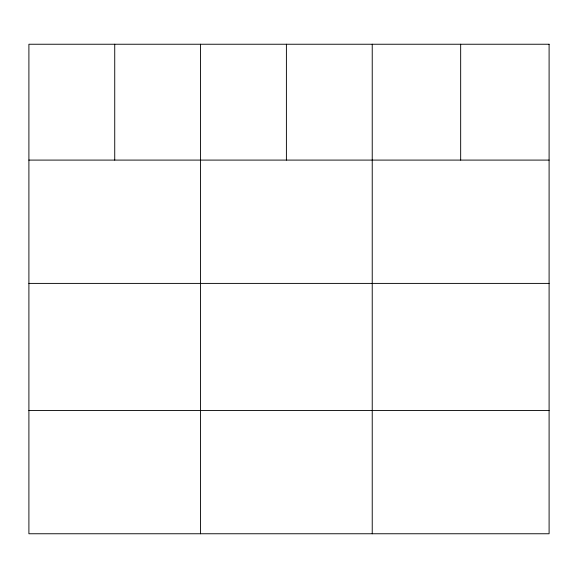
<?xml version="1.0" encoding="UTF-8"?>
<svg xmlns="http://www.w3.org/2000/svg" width="578" height="578" viewBox="0 0 578 578"><rect width="100%" height="100%" fill="white"/><g stroke="black" fill="none" stroke-linecap="round" stroke-linejoin="round"><path stroke-width="0.87" d="M28.9 160.092L549.1 160.092M28.9 283.401L549.1 283.401M28.9 410.452L549.1 410.452M460.666 44.239L460.666 160.092M372.232 44.239L372.232 533.761M286.399 44.239L286.399 160.092M200.566 44.239L200.566 533.761M114.733 44.239L114.733 160.092M549.1 44.239L28.9 44.239L28.9 533.761L549.1 533.761L549.1 44.239"/></g></svg>
